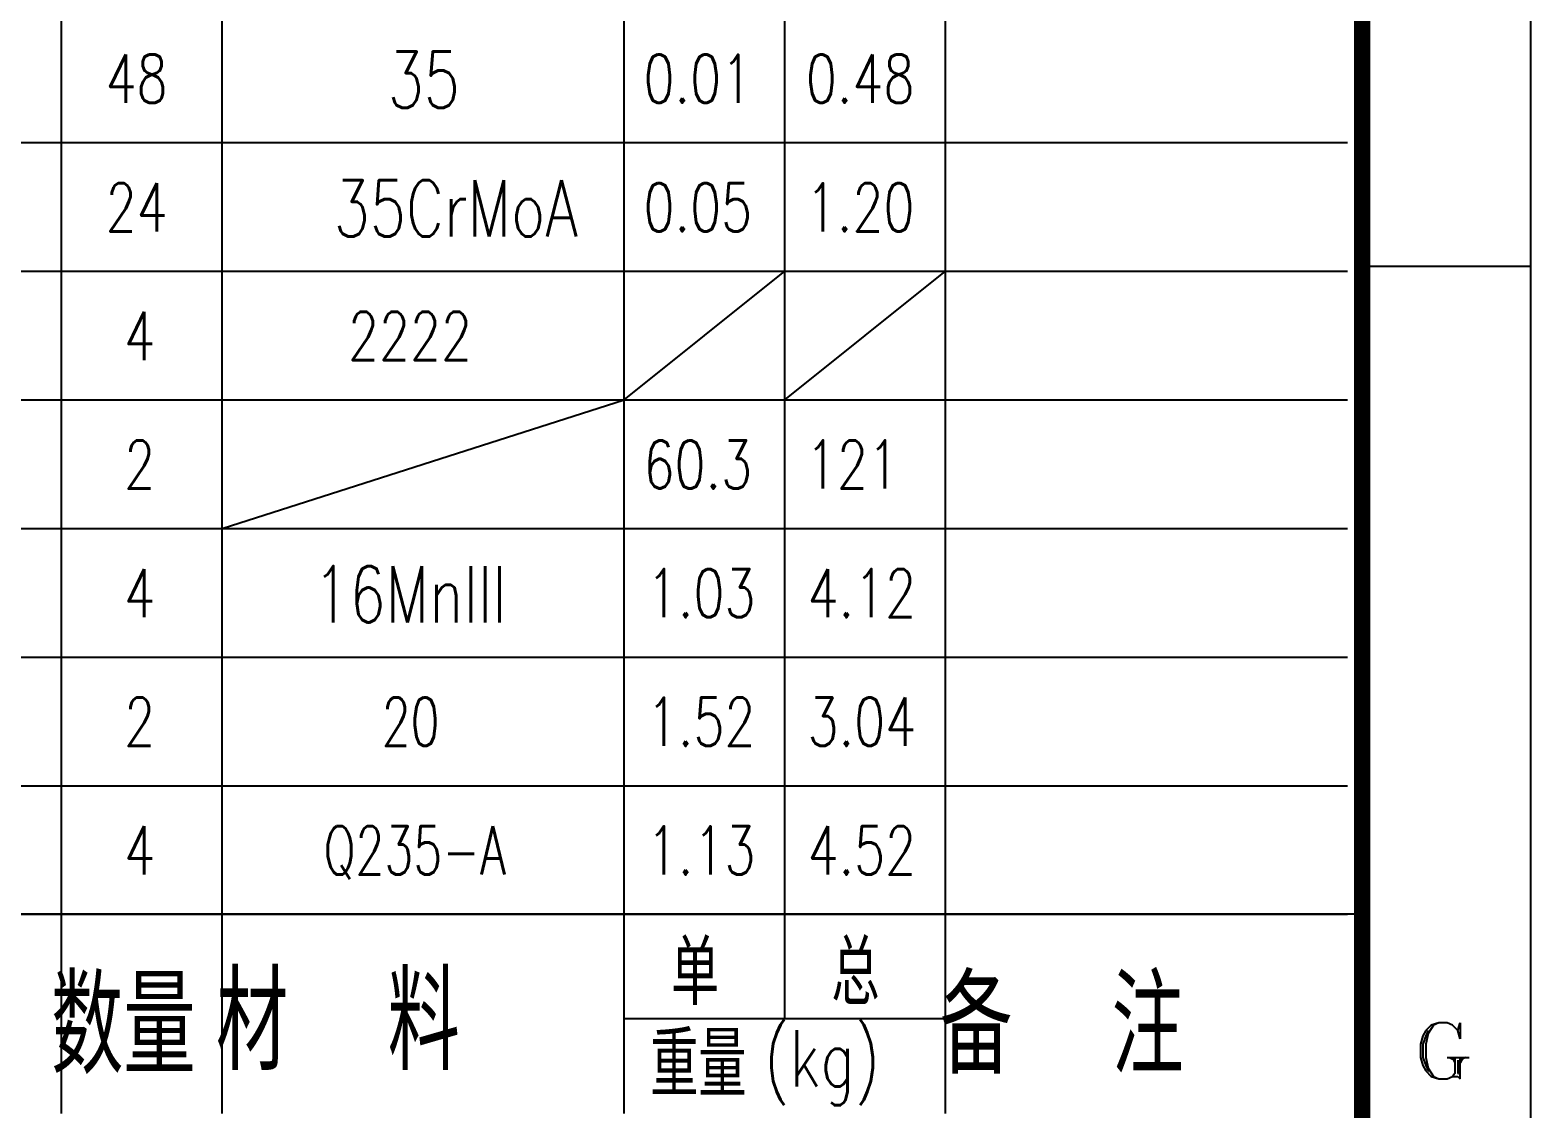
# Model space of a CAD drawing. Extents: x 635 to 1476, y -3 to 591.
# Drawn here: x 1382.4 to 1475.8, y 59.1 to 126.2 of the extents above; entities that cross this region are included whole.
import ezdxf

# ---------------------------------------------------------------- set-up
doc = ezdxf.new("R2010")
doc.units = 0
doc.header["$LTSCALE"] = 3
doc.header["$MEASUREMENT"] = 0
doc.layers.get('0').update_dxf_attribs({"linetype": 'CONTINUOUS'})
for name, color, linetype in [('1', 21, 'CONTINUOUS'), ('2', 253, 'CONTINUOUS'), ('BORDER', 7, 'CONTINUOUS'), ('LAYER1', 2, 'CONTINUOUS')]:
    doc.layers.add(name, color=color, linetype=linetype)
doc.styles.add('HZTXT', font='romans', dxfattribs={"width": 0.75, "bigfont": 'HZTXT'})

msp = doc.modelspace()

# ---------------------------------------------------------------- linework, layer by layer
at = {"color": 122}
msp.add_line((1284.37787, 71.18051), (1464.37787, 71.18051), dxfattribs=at)
at = {"layer": '1', "color": 122, "linetype": 'ByBlock'}
for p, q in [((1284.37787, 119.18051), (1464.37787, 119.18051)), ((1284.37787, 111.18051), (1464.37787, 111.18051)), ((1284.37787, 103.18051), (1464.37787, 103.18051)), ((1284.37787, 95.18051), (1464.37787, 95.18051)), ((1284.37787, 87.18051), (1464.37787, 87.18051)), ((1284.37787, 79.18051), (1464.37787, 79.18051))]:
    msp.add_line(p, q, dxfattribs=at)
at = {"layer": '1', "color": 122}
for p, q in [((1419.37787, 103.18051), (1429.37787, 111.18051)), ((1429.37787, 103.18051), (1439.37787, 111.18051)), ((1394.37787, 95.18051), (1419.37787, 103.18051))]:
    msp.add_line(p, q, dxfattribs=at)
at = {"layer": '2', "color": 122}
for p, q in [((1419.37787, 58.79752), (1419.37787, 191.18051)), ((1429.37787, 64.68051), (1429.37787, 191.18051)), ((1439.37787, 58.79752), (1439.37787, 191.18051)), ((1384.37787, 58.79752), (1384.37787, 167.18051)), ((1394.37787, 58.79752), (1394.37787, 167.18051))]:
    msp.add_line(p, q, dxfattribs=at)
at = {"layer": '2', "color": 122, "linetype": 'ByBlock'}
msp.add_line((1284.37787, 71.18051), (1464.37787, 71.18051), dxfattribs=at)
msp.add_line((1284.37787, 71.18051), (1464.37787, 71.18051), dxfattribs=at)
at = {"layer": 'BORDER', "color": 122}
for p, q in [((1475.7913, -2.52293), (1475.7913, 591.47707)), ((1475.7913, 111.47707), (1465.2913, 111.47707)), ((1470.05981, 64.43511), (1469.57493, 64.28359)), ((1470.05981, 64.43511), (1469.72646, 64.28359)), ((1470.57498, 64.43511), (1470.05981, 64.43511)), ((1470.90833, 64.28359), (1470.57498, 64.43511)), ((1471.24168, 63.95024), (1471.39321, 64.43511)), ((1471.39321, 64.43511), (1471.39321, 63.43506)), ((1469.05976, 63.61689), (1468.90823, 63.10171)), ((1469.24158, 63.95024), (1469.05976, 63.61689)), ((1469.24158, 63.61689), (1469.05976, 63.10171)), ((1469.57493, 64.28359), (1469.24158, 63.95024)), ((1469.39311, 63.95024), (1469.24158, 63.61689)), ((1469.39311, 63.76841), (1469.24158, 63.10171)), ((1469.72646, 64.28359), (1469.39311, 63.76841)), ((1471.24168, 63.95024), (1470.90833, 64.28359)), ((1471.39321, 63.43506), (1471.24168, 63.95024)), ((1468.90823, 63.10171), (1468.90823, 62.28349)), ((1469.05976, 63.10171), (1469.05976, 62.28349)), ((1469.24158, 63.10171), (1469.24158, 62.28349)), ((1468.90823, 62.28349), (1469.05976, 61.76831)), ((1469.05976, 62.28349), (1469.24158, 61.76831)), ((1469.05976, 61.76831), (1469.24158, 61.43496)), ((1469.24158, 62.28349), (1469.39311, 61.61679)), ((1469.24158, 61.76831), (1469.39311, 61.43496)), ((1470.57498, 62.28349), (1471.90838, 62.28349)), ((1470.72651, 62.28349), (1471.05986, 62.10166)), ((1470.90833, 62.28349), (1471.05986, 61.95014)), ((1471.05986, 62.28349), (1471.05986, 61.28344)), ((1471.05986, 62.10166), (1471.09016, 62.10166)), ((1471.05986, 61.95014), (1471.09016, 61.95014)), ((1471.24168, 62.10166), (1471.24168, 61.28344)), ((1471.39321, 60.95009), (1471.39321, 62.28349)), ((1471.39321, 62.28349), (1471.42351, 62.28349)), ((1471.57503, 62.28349), (1471.39321, 61.95014)), ((1471.72656, 62.28349), (1471.39321, 62.10166)), ((1471.39321, 62.10166), (1471.42351, 62.10166)), ((1471.39321, 61.95014), (1471.42351, 61.95014)), ((1471.90838, 62.28349), (1471.93869, 62.28349)), ((1469.24158, 61.43496), (1469.57493, 61.10161)), ((1469.39311, 61.61679), (1469.72646, 61.10161)), ((1469.39311, 61.43496), (1469.42341, 61.43496)), ((1469.57493, 61.10161), (1470.05981, 60.95009)), ((1469.72646, 61.10161), (1470.05981, 60.95009)), ((1470.05981, 60.95009), (1470.57498, 60.95009)), ((1470.05981, 60.95009), (1470.09011, 60.95009)), ((1470.57498, 60.95009), (1470.90833, 61.10161)), ((1471.05986, 61.28344), (1470.90833, 61.10161)), ((1470.90833, 61.10161), (1471.24168, 61.10161)), ((1470.90833, 61.10161), (1470.93864, 61.10161)), ((1471.24168, 61.28344), (1471.27199, 61.28344)), ((1471.24168, 61.10161), (1471.39321, 60.95009))]:
    msp.add_line(p, q, dxfattribs=at)
at = {"layer": 'BORDER', "color": 122, "const_width": 1}
msp.add_lwpolyline([(660.2913, 7.97707), (1465.2913, 7.97707), (1465.2913, 580.97707), (660.2913, 580.97707)], close=True, dxfattribs=at)
at = {"layer": 'LAYER1', "color": 122}
for p, q in [((1465.2913, 71.18051), (1284.37787, 71.18051)), ((1439.37787, 64.68051), (1419.37787, 64.68051))]:
    msp.add_line(p, q, dxfattribs=at)

# ---------------------------------------------------------------- texts
at = {"layer": '1', "color": 122, "linetype": 'ByBlock', "style": 'HZTXT'}
for s, height, width, p in [('48', 3, 0.75, (1387.11917, 121.65528)), ('35', 3.5, 0.75, (1404.66129, 121.33581)), ('0.01', 3, 0.75, (1420.58387, 121.65528)), ('0.48', 3, 0.75, (1430.68233, 121.65528)), ('35CrMoA', 3.5, 0.75, (1401.31056, 113.33581)), ('24', 3, 0.75, (1387.11917, 113.65528)), ('0.05', 3, 0.75, (1420.58387, 113.65528)), ('1.20', 3, 0.75, (1430.68233, 113.65528)), ('4', 3, 0.75, (1388.27323, 105.65528)), ('2222', 3, 0.75, (1402.19507, 105.65528)), ('2', 3, 0.75, (1388.27323, 97.65528)), ('60.3', 3, 0.75, (1420.58387, 97.65528)), ('121', 3, 0.75, (1430.68233, 97.65528)), ('4', 3, 0.75, (1388.27323, 89.65528)), ('16MnIII', 3.5, 0.75, (1400.04386, 89.33581)), ('1.03', 3, 0.75, (1420.79136, 89.65528)), ('4.12', 3, 0.75, (1430.79136, 89.65528)), ('2', 3, 0.75, (1388.27323, 81.65528)), ('20', 3, 0.7, (1404.29339, 81.65528)), ('1.52', 3, 0.75, (1420.79136, 81.65528)), ('3.04', 3, 0.75, (1430.79136, 81.65528)), ('4', 3, 0.75, (1388.27323, 73.65528)), ('Q235-A', 3, 0.7, (1400.683, 73.65528)), ('1.13', 3, 0.75, (1420.79136, 73.65528)), ('4.52', 3, 0.75, (1430.79136, 73.65528))]:
    msp.add_text(s, height=height, dxfattribs=dict(at, width=width)).set_placement(p)
at = {"layer": 'LAYER1', "color": 122, "style": 'HZTXT', "width": 0.75}
for s, height, p in [('单', 4, (1422.29374, 65.54486)), ('总', 4, (1432.26711, 65.54486)), (' 数量', 6, (1380.63552, 61.26037)), ('   材  料', 6, (1383.92674, 61.48404)), ('   备  注', 6, (1428.96681, 61.26037)), ('(kg)', 3.5, (1428.09215, 60.47128)), ('重量 ', 4, (1420.99059, 59.8495))]:
    msp.add_text(s, height=height, dxfattribs=at).set_placement(p)

doc.saveas('drawing.dxf')
